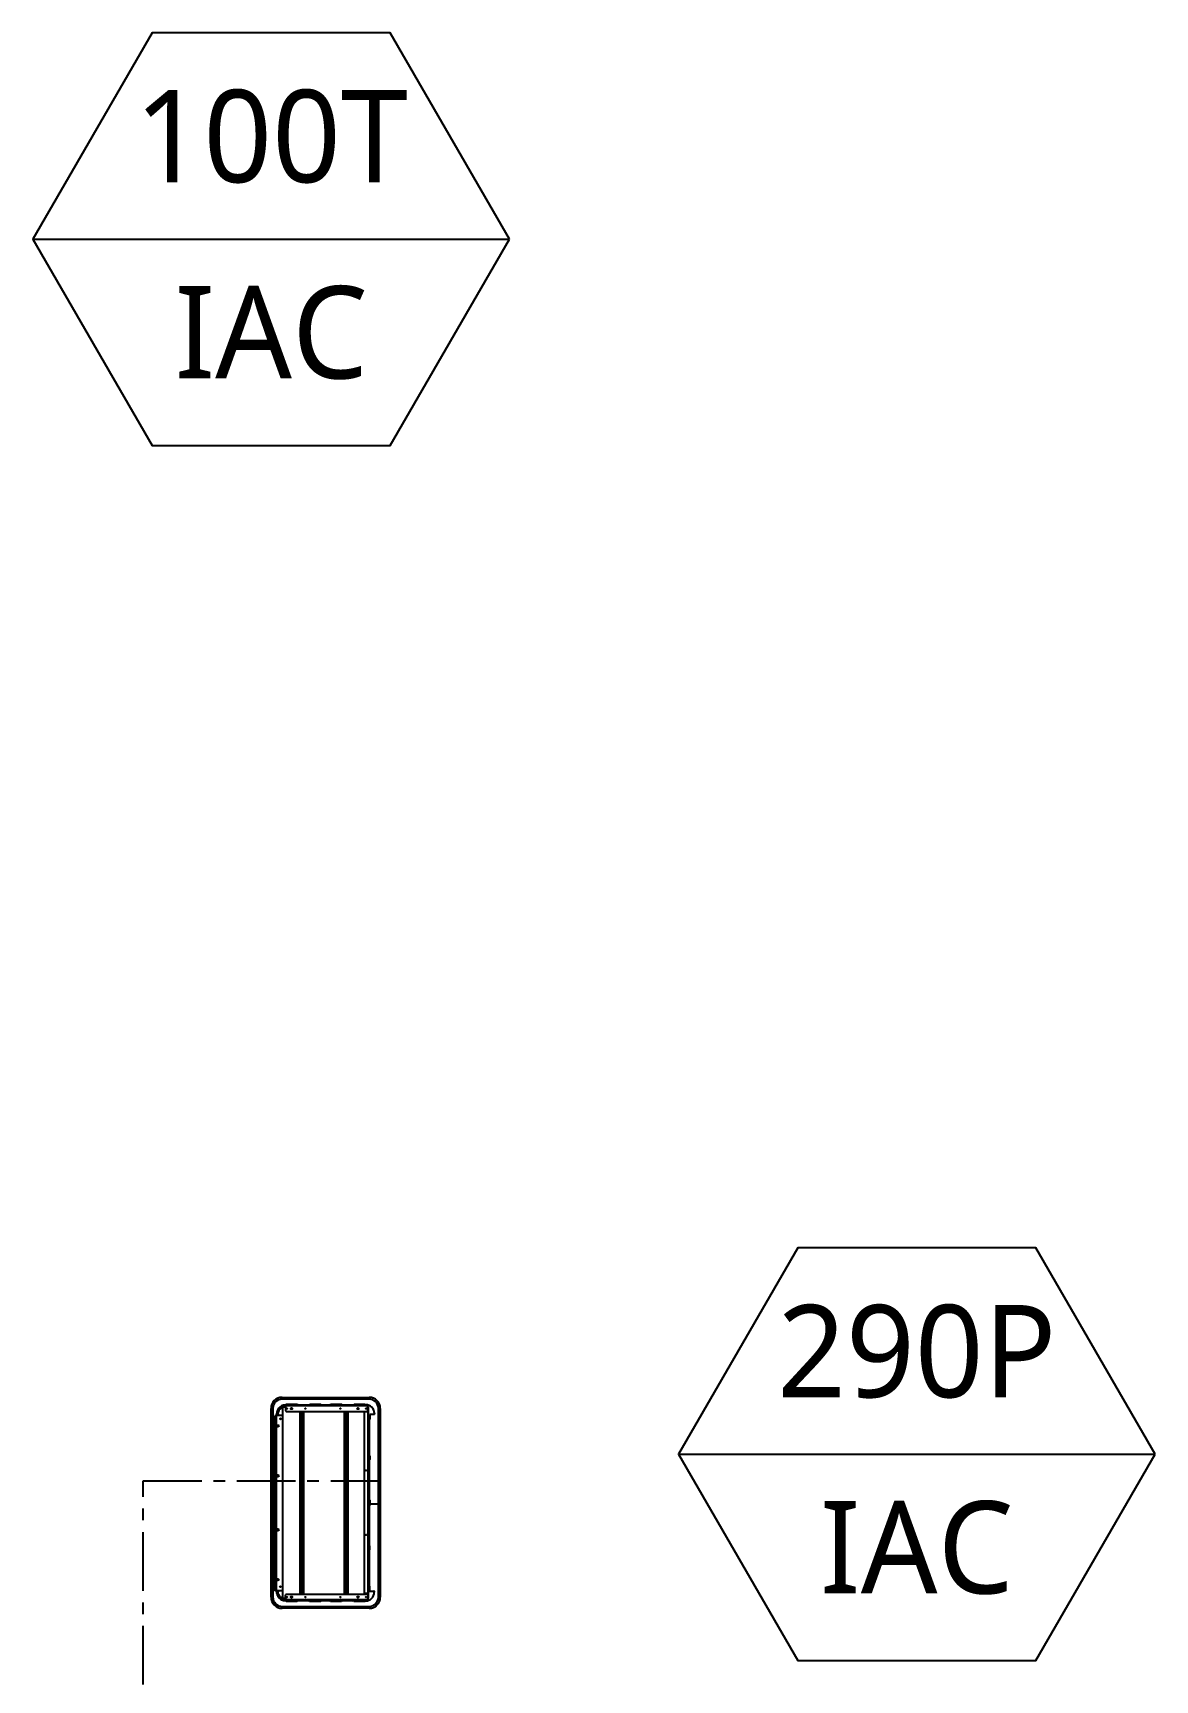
# Model space of a CAD drawing. Header units: millimetres. Extents: x 0 to 504600, y 0 to 118800.
# Drawn here: x 110806 to 116881, y 50850 to 59767 of the extents above; entities that cross this region are included whole.
import ezdxf
from ezdxf.enums import TextEntityAlignment as Align

# ---------------------------------------------------------------- set-up
doc = ezdxf.new("R2010")
doc.units = ezdxf.units.MM
doc.header["$LTSCALE"] = 200
doc.linetypes.add('CENTER', pattern=[50.8, 31.75, -6.35, 6.35, -6.35])
for name, color, linetype in [('LG-AIRCON', 240, 'Continuous'), ('LG-장비번호', 7, 'Continuous'), ('제어선', 6, 'Continuous')]:
    doc.layers.add(name, color=color, linetype=linetype)
doc.styles.add('SUNJIN', font='malgun.ttf')

# ---------------------------------------------------------------- blocks, each defined once
blk = doc.blocks.new('장비번호')
at = {"layer": 'LG-장비번호', "color": 0}
blk.add_line((-516, 0), (516, 0), dxfattribs=at)
blk.add_lwpolyline([(516, 0), (258, 446.8), (-258, 446.8), (-516, 0), (-258, -446.8), (258, -446.8)], close=True, dxfattribs=at)
blk = doc.blocks.new('LRD-N2907P')
at = {"layer": 'LG-AIRCON', "color": 0, "linetype": 'Continuous'}
for p, q in [((-516.4, 0), (-516.4, -10)), ((-516.4, 0), (0, 0)), ((0, 0), (505, 0)), ((0, -10), (0, 0)), ((505, 0), (505, -10)), ((-576.4, -531), (-576.4, -60)), ((-576.4, -60), (-566.4, -60)), ((-566.4, -60), (-566.4, -531)), ((-539.4, -81.8), (-536.4, -78.8)), ((-539.4, -141.8), (-539.4, -81.8)), ((-524.9, -66.5), (-531.4, -66.5)), ((-531.4, -66.5), (-531.4, -67.8)), ((-531.4, -67.8), (-531.4, -512.5)), ((-503.4, -67.8), (-531.4, -67.8)), ((-530.4, -67.5), (-530.4, -67.8)), ((-497.9, -67.5), (-530.4, -67.5)), ((-524.9, -65.5), (-524.9, -66.5)), ((-524.9, -65.5), (-497.9, -65.5)), ((-524.9, -66.5), (-497.9, -66.5)), ((-524.4, -65.5), (-524.4, -64.5)), ((-524.4, -64.5), (-524.2, -64.5)), ((512.8, -63.3), (-524.2, -63.3)), ((-524.2, -65.5), (-524.2, -63.3)), ((-524.2, -67.8), (-524.2, -67.5)), ((0, -10), (-516.4, -10)), ((-500.4, -70.8), (-503.4, -67.8)), ((-500.4, -509.5), (-500.4, -70.8)), ((485.1, -65.5), (-497.9, -65.5)), ((-497.9, -65.5), (-497.9, -85.5)), ((485.1, -85.5), (-497.9, -85.5)), ((-489.4, -31.7), (-484.9, -31.7)), ((-483.4, -33.2), (-483.4, -57)), ((-483.4, -57), (-458.4, -57)), ((-458.4, -57), (-455.4, -60)), ((-455.4, -60), (-262.4, -60)), ((-369.4, -62.5), (-368.4, -62.5)), ((-368.4, -62.5), (-365.2, -62.5)), ((-365.2, -62.5), (-360.1, -62.5)), ((-360.1, -62.5), (-353.3, -62.5)), ((-353.3, -62.5), (-345.1, -62.5)), ((-345.1, -62.5), (-336, -62.5)), ((-336, -62.5), (-326.4, -62.5)), ((-326.4, -62.5), (-316.9, -62.5)), ((-316.9, -62.5), (-307.8, -62.5)), ((-307.8, -62.5), (-299.6, -62.5)), ((-299.6, -62.5), (-292.8, -62.5)), ((-292.8, -62.5), (-287.7, -62.5)), ((-287.7, -62.5), (-284.5, -62.5)), ((-284.5, -62.5), (-283.4, -62.5)), ((-262.4, -60), (-259.4, -57)), ((-259.4, -57), (-239.4, -57)), ((-239.4, -57), (-236.4, -60)), ((-236.4, -60), (-23.4, -60)), ((-172.9, -62.5), (-171.9, -62.5)), ((-171.9, -62.5), (-168.9, -62.5)), ((-168.9, -62.5), (-164, -62.5)), ((-164, -62.5), (-157.6, -62.5)), ((-157.6, -62.5), (-150, -62.5)), ((-150, -62.5), (-141.7, -62.5)), ((-141.7, -62.5), (-133.2, -62.5)), ((-133.2, -62.5), (-124.9, -62.5)), ((-124.9, -62.5), (-117.3, -62.5)), ((-117.3, -62.5), (-110.9, -62.5)), ((-110.9, -62.5), (-106, -62.5)), ((-106, -62.5), (-103, -62.5)), ((-103, -62.5), (-101.9, -62.5)), ((-23.4, -60), (-20.4, -57)), ((-20.4, -57), (-13.4, -57)), ((-13.4, -57), (-13.4, -57.2)), ((-13.4, -57.2), (0, -57.2)), ((-10.4, -63.3), (-10.4, -57.2)), ((-1, -63.3), (-1, -57.5)), ((-1, -57.5), (0, -57.5)), ((505, -10), (0, -10)), ((0, -57.5), (0, -10)), ((0, -57.5), (9, -57.5)), ((9, -57.5), (12, -60.5)), ((12, -60.5), (225, -60.5)), ((225, -60.5), (228, -57.5)), ((228, -57.5), (248, -57.5)), ((248, -57.5), (251, -60.5)), ((251, -60.5), (444, -60.5)), ((444, -60.5), (447, -57.5)), ((447, -57.5), (472, -57.5)), ((472, -57.5), (472, -33.8)), ((473.5, -32.2), (478, -32.2)), ((485.1, -65.5), (485.1, -85.5)), ((485.1, -65.5), (512.1, -65.5)), ((485.1, -66.5), (512.1, -66.5)), ((485.1, -67.5), (519.1, -67.5)), ((492.1, -67.9), (489.1, -70.9)), ((489.1, -509.5), (489.1, -70.9)), ((492.1, -67.9), (520.1, -67.9)), ((512.1, -65.5), (512.1, -66.5)), ((512.1, -66.5), (520.1, -66.5)), ((512.8, -66.5), (512.8, -63.3)), ((512.8, -67.9), (512.8, -67.5)), ((518.1, -67.9), (518.1, -67.5)), ((519.1, -67.5), (519.1, -67.9)), ((520.1, -66.5), (520.1, -67.9)), ((520.1, -67.9), (520.1, -512.5)), ((525, -79.3), (528, -82.3)), ((528, -82.3), (528, -142.3)), ((555, -531), (555, -60)), ((565, -60), (555, -60)), ((565, -60), (565, -531)), ((-536.3, -144.7), (-539.4, -141.8)), ((-536.3, -205.8), (-536.3, -144.7)), ((-532.9, -176.5), (-532.9, -177.6)), ((-532.9, -177.6), (-532.9, -181)), ((-498.3, -175.8), (486.9, -175.8)), ((-498.3, -179.4), (-498.3, -175.8)), ((486.9, -179.4), (486.9, -175.8)), ((521.2, -177.6), (521.2, -176.5)), ((521.2, -181), (521.2, -177.6)), ((528, -142.3), (524.8, -145.3)), ((524.8, -145.3), (524.8, -206.3)), ((-539.3, -208.8), (-536.3, -205.8)), ((-539.3, -268.8), (-539.3, -208.8)), ((-534.9, -179.6), (-534.9, -178.5)), ((-534.9, -182.8), (-534.9, -179.6)), ((-534.9, -187.9), (-534.9, -182.8)), ((-534.9, -194.7), (-534.9, -187.9)), ((-534.9, -202.8), (-534.9, -194.7)), ((-534.9, -211.9), (-534.9, -202.8)), ((-534.9, -221.5), (-534.9, -211.9)), ((-534.9, -231.1), (-534.9, -221.5)), ((-534.9, -240.2), (-534.9, -231.1)), ((-534.9, -248.3), (-534.9, -240.2)), ((-534.9, -255.1), (-534.9, -248.3)), ((-534.9, -260.2), (-534.9, -255.1)), ((-534.9, -263.4), (-534.9, -260.2)), ((-534.9, -264.5), (-534.9, -263.4)), ((-532.9, -181), (-532.9, -186.3)), ((-531.4, -184), (-532.9, -184)), ((-532.9, -186.3), (-532.9, -193.4)), ((-532.9, -193.4), (-532.9, -202)), ((-532.9, -202), (-532.9, -211.5)), ((-532.9, -211.5), (-532.9, -221.5)), ((-532.9, -221.5), (-532.9, -231.5)), ((-532.9, -231.5), (-532.9, -241)), ((-532.9, -241), (-532.9, -249.6)), ((-532.9, -249.6), (-532.9, -256.7)), ((-532.9, -256.7), (-532.9, -262)), ((-532.9, -259), (-531.4, -259)), ((-532.9, -262), (-532.9, -265.4)), ((-532.9, -265.4), (-532.9, -266.5)), ((-498.3, -179.4), (-500.4, -179.4)), ((-498.3, -189.2), (-500.4, -189.2)), ((-498.3, -179.5), (-498.3, -179.4)), ((-498.3, -179.6), (-498.3, -179.5)), ((486.9, -179.6), (-498.3, -179.6)), ((-498.3, -189), (486.9, -189)), ((-498.3, -189.1), (-498.3, -189)), ((-498.3, -189.2), (-498.3, -189.1)), ((-498.3, -192.8), (-498.3, -189.2)), ((486.9, -192.8), (-498.3, -192.8)), ((486.9, -179.4), (489.1, -179.4)), ((486.9, -179.5), (486.9, -179.4)), ((486.9, -179.6), (486.9, -179.5)), ((486.9, -189.1), (486.9, -189)), ((486.9, -189.2), (486.9, -189.1)), ((486.9, -192.8), (486.9, -189.2)), ((486.9, -189.2), (489.1, -189.2)), ((521.2, -184), (520.1, -184)), ((520.1, -259), (521.2, -259)), ((521.2, -186.3), (521.2, -181)), ((521.2, -193.4), (521.2, -186.3)), ((521.2, -202), (521.2, -193.4)), ((521.2, -211.5), (521.2, -202)), ((521.2, -221.5), (521.2, -211.5)), ((521.2, -231.5), (521.2, -221.5)), ((521.2, -241), (521.2, -231.5)), ((521.2, -249.6), (521.2, -241)), ((521.2, -256.7), (521.2, -249.6)), ((521.2, -262), (521.2, -256.7)), ((521.2, -265.4), (521.2, -262)), ((521.2, -266.5), (521.2, -265.4)), ((523.2, -178.5), (523.2, -179.6)), ((523.2, -179.6), (523.2, -182.8)), ((523.2, -182.8), (523.2, -187.9)), ((523.2, -187.9), (523.2, -194.7)), ((523.2, -194.7), (523.2, -202.8)), ((523.2, -202.8), (523.2, -211.9)), ((523.2, -211.9), (523.2, -221.5)), ((523.2, -221.5), (523.2, -231.1)), ((523.2, -231.1), (523.2, -240.2)), ((523.2, -240.2), (523.2, -248.3)), ((523.2, -248.3), (523.2, -255.1)), ((523.2, -255.1), (523.2, -260.2)), ((523.2, -260.2), (523.2, -263.4)), ((523.2, -263.4), (523.2, -264.5)), ((524.8, -206.3), (527.8, -209.3)), ((527.8, -209.3), (527.8, -269.3)), ((-536.3, -271.7), (-539.3, -268.8)), ((-539.3, -321.7), (-536.3, -318.7)), ((-539.3, -381.7), (-539.3, -321.7)), ((-536.3, -318.7), (-536.3, -271.7)), ((527.8, -269.3), (524.8, -272.3)), ((524.8, -272.3), (524.8, -319.2)), ((524.8, -319.2), (527.8, -322.2)), ((527.8, -322.2), (527.8, -382.2)), ((-539.4, -448.7), (-536.3, -445.7)), ((-536.3, -384.8), (-539.3, -381.7)), ((-536.3, -445.7), (-536.3, -384.8)), ((-498.3, -419.4), (-500.4, -419.4)), ((-498.3, -429.2), (-500.4, -429.2)), ((-498.3, -415.8), (486.9, -415.8)), ((-498.3, -419.4), (-498.3, -415.8)), ((-498.3, -419.5), (-498.3, -419.4)), ((-498.3, -419.6), (-498.3, -419.5)), ((486.9, -419.6), (-498.3, -419.6)), ((-498.3, -429), (486.9, -429)), ((-498.3, -429.1), (-498.3, -429)), ((-498.3, -429.2), (-498.3, -429.1)), ((-498.3, -432.8), (-498.3, -429.2)), ((486.9, -432.8), (-498.3, -432.8)), ((486.9, -419.4), (486.9, -415.8)), ((486.9, -419.4), (489.1, -419.4)), ((486.9, -419.5), (486.9, -419.4)), ((486.9, -419.6), (486.9, -419.5)), ((486.9, -429.1), (486.9, -429)), ((486.9, -429.2), (486.9, -429.1)), ((486.9, -432.8), (486.9, -429.2)), ((486.9, -429.2), (489.1, -429.2)), ((527.8, -382.2), (524.8, -385.2)), ((524.8, -385.2), (524.8, -446.2)), ((-576.4, -531), (-566.4, -531)), ((-539.4, -508.7), (-539.4, -448.7)), ((-536.4, -511.8), (-539.4, -508.7)), ((-531.4, -512.5), (-503.4, -512.5)), ((-531.4, -516.5), (-531.4, -512.5)), ((-530.4, -516.5), (-530.4, -512.5)), ((-528.9, -512.5), (-528.9, -516.5)), ((-524.2, -516.2), (-524.2, -512.5)), ((-524.2, -516.2), (-522.4, -527.9)), ((-522.9, -526), (-522.9, -528.5)), ((-522.9, -528.5), (-521.8, -529.7)), ((511, -527.9), (-522.4, -527.9)), ((-522.4, -527.9), (-518.4, -536.4)), ((-503.4, -512.5), (-500.4, -509.5)), ((-479.7, -562), (-479.7, -532)), ((468.3, -562), (468.3, -532)), ((489.1, -509.5), (492.1, -512.5)), ((520.1, -512.5), (492.1, -512.5)), ((511, -527.9), (507, -536.4)), ((510.6, -529), (511.2, -528.5)), ((512.8, -516.2), (511, -527.9)), ((511.2, -527.4), (511.2, -528.5)), ((512.8, -516.2), (512.8, -512.5)), ((512.8, -512.7), (513.5, -512.7)), ((512.8, -513.1), (513.1, -513.1)), ((513.1, -513.1), (513.5, -513.1)), ((513.5, -512.7), (514.2, -512.5)), ((513.5, -513.1), (514, -513)), ((514, -513), (514.3, -512.8)), ((514.3, -512.8), (514.8, -512.5)), ((517.1, -516.5), (517.1, -512.5)), ((518.1, -516.8), (518.1, -512.5)), ((519.1, -516.5), (519.1, -512.5)), ((520.1, -516.5), (520.1, -512.5)), ((524.8, -446.2), (528, -449.2)), ((528, -509.2), (525, -512.2)), ((528, -449.2), (528, -509.2)), ((565, -531), (555, -531)), ((-518.4, -536.4), (-512.3, -543.7)), ((-517.8, -591), (-516.4, -581)), ((-516.4, -591), (-516.4, -581)), ((-516.4, -581), (0.6, -581)), ((48, -591), (-516.4, -591)), ((-512.3, -543.7), (-504.6, -549.3)), ((-504.6, -549.3), (-495.7, -552.8)), ((-495.7, -552.8), (-486.2, -554)), ((-484.9, -558.8), (-489.4, -558.8)), ((-486.4, -559), (-482.4, -559)), ((-486.4, -560.5), (-482.4, -560.5)), ((-486.4, -561.5), (-481.4, -561.5)), ((-482.4, -554), (-486.2, -554)), ((-483.4, -554), (-483.4, -557.2)), ((-482.4, -549.5), (-482.4, -546.5)), ((-482.4, -546.5), (-481.4, -546.5)), ((-482.4, -560.5), (-482.4, -549.5)), ((-481.4, -549.5), (-482.4, -549.5)), ((-481.4, -546.5), (-481.4, -549.5)), ((-481.4, -561.5), (-481.4, -549.5)), ((-479.7, -554), (-481.4, -554)), ((-481.4, -561.5), (-480.9, -561.5)), ((-480.9, -561.5), (-480.9, -554)), ((-479.9, -560), (-479.9, -554)), ((-479.9, -560), (-479.8, -560)), ((-479.8, -560), (-479.7, -560)), ((468.3, -562), (-479.7, -562)), ((-479.2, -564), (-479.2, -562)), ((-479.2, -562), (-479.2, -562.5)), ((-479.2, -562.5), (-479.2, -563.2)), ((-479.2, -563.2), (-479.2, -563.5)), ((467.8, -564), (-479.2, -564)), ((-479.2, -564.7), (-479.2, -564)), ((-479.2, -565), (-479.2, -564.7)), ((-479.2, -565), (467.8, -565)), ((-477.6, -565), (-477.6, -567.4)), ((-477.6, -567.4), (-477.1, -567.4)), ((-477.1, -565), (-477.1, -569.4)), ((-477.1, -569.4), (469.9, -569.4)), ((-477.1, -569.4), (-477.1, -570.1)), ((-477.1, -570.1), (-477.1, -570.4)), ((-477.1, -570.4), (469.9, -570.4)), ((-461.6, -537.6), (-463.2, -539.7)), ((-463.2, -539.7), (-462.4, -542.1)), ((-462.4, -542.1), (-460, -543.1)), ((-458.6, -540), (-461.8, -540)), ((-459, -537.4), (-461.6, -537.6)), ((-461.4, -541), (-458.9, -541)), ((-460, -543.1), (-457.8, -541.9)), ((-457.3, -539.4), (-459, -537.4)), ((-457.8, -541.9), (-457.3, -539.4)), ((-416.7, -554), (-426.7, -554)), ((-189.4, -570.4), (-161.1, -572.4)), ((-161.1, -572.4), (-161, -572.4)), ((-161, -572.4), (-160.8, -572.4)), ((-160.8, -572.4), (-160.4, -572.4)), ((-160.4, -572.4), (-159.9, -572.4)), ((-159.9, -572.4), (-158.7, -572.4)), ((-158.7, -572.4), (-157.1, -572.4)), ((-157.1, -572.4), (-155.2, -572.4)), ((-146.7, -554), (-156.7, -554)), ((-155.2, -572.4), (-153.2, -572.4)), ((-153.2, -572.4), (-151.1, -572.4)), ((-151.1, -572.4), (-149, -572.4)), ((-149, -572.4), (-144.4, -572.4)), ((-144.4, -572.4), (-139.6, -572.4)), ((-139.6, -572.4), (-134.8, -572.4)), ((-134.8, -572.4), (-129.8, -572.4)), ((-129.8, -572.4), (-119.7, -572.4)), ((-124.3, -571.9), (-125.6, -571.8)), ((-124.6, -571.9), (-125.5, -571.8)), ((-123.7, -571.9), (-124.6, -571.9)), ((-124.3, -571.9), (-124.3, -571.9)), ((-122, -572), (-123.8, -571.8)), ((-122.3, -572.1), (-123.7, -571.9)), ((-120.8, -572.2), (-122.3, -572.1)), ((-120.1, -572.1), (-122, -572)), ((-120.8, -571.4), (-120.8, -571.3)), ((-120.7, -571.6), (-120.8, -571.4)), ((-120.5, -571.8), (-120.7, -571.6)), ((-120.4, -572), (-120.5, -571.8)), ((-120.2, -572.1), (-120.4, -572)), ((-120.1, -572.1), (-120.2, -572.1)), ((-120.1, -572.1), (-120.1, -572.1)), ((-120.1, -572.1), (-120.1, -572.1)), ((-120.1, -572.1), (-120.1, -572.1)), ((-119.7, -572.4), (-109.5, -572.4)), ((-119.4, -572.4), (-119.4, -572.3)), ((-115.4, -572.8), (-119.4, -572.4)), ((-114.1, -572.7), (-116.7, -572.5)), ((-111.4, -573.2), (-115.4, -572.8)), ((-112.3, -572.7), (-115.3, -572.5)), ((-111.6, -572.9), (-114.1, -572.7)), ((-109.4, -573), (-112.3, -572.7)), ((-108.5, -573.2), (-111.6, -572.9)), ((-111.4, -573.2), (-111.4, -572.9)), ((-105.9, -573.7), (-111.4, -573.2)), ((-109.5, -572.4), (-99.1, -572.4)), ((-105.9, -573.2), (-109.4, -573)), ((-105.4, -573.4), (-108.5, -573.2)), ((-108.5, -573.2), (-86.9, -575.6)), ((-102.5, -573.5), (-105.9, -573.2)), ((-100.5, -574.1), (-105.9, -573.7)), ((-101.8, -573.7), (-105.4, -573.4)), ((-102.8, -572.7), (-102.9, -572.4)), ((-102.8, -573), (-102.8, -572.7)), ((-102.7, -573.2), (-102.8, -573)), ((-102.6, -573.3), (-102.7, -573.2)), ((-102.5, -573.4), (-102.6, -573.3)), ((-102.5, -573.5), (-102.5, -573.4)), ((-102.5, -573.4), (-102.5, -573.4)), ((-102.5, -573.4), (-102.5, -573.4)), ((-98.5, -573.7), (-102.5, -573.5)), ((-102.5, -573.5), (-102.5, -573.5)), ((-98.2, -573.9), (-101.8, -573.7)), ((-100.5, -574.1), (-100.5, -573.7)), ((-99.1, -572.4), (-88.7, -572.4)), ((-94.6, -574), (-98.5, -573.7)), ((-94.1, -574.2), (-98.2, -573.9)), ((-95, -572.3), (-95, -572)), ((-95, -572), (-95, -572)), ((-95, -572), (-95, -572)), ((-95, -572.7), (-95, -572.3)), ((-95, -573), (-95, -572.7)), ((-94.9, -573.3), (-95, -573)), ((-94.9, -573.5), (-94.9, -573.3)), ((-94.8, -573.7), (-94.9, -573.5)), ((-94.7, -573.9), (-94.8, -573.7)), ((-94.6, -574), (-94.7, -573.9)), ((-90.3, -574.2), (-94.6, -574)), ((-94.6, -574), (-94.6, -574)), ((-94.6, -574), (-94.6, -574)), ((-90.1, -574.4), (-94.1, -574.2)), ((-86, -574.5), (-90.3, -574.2)), ((-85.6, -574.7), (-90.1, -574.4)), ((-88.7, -572.4), (-78.2, -572.4)), ((-87.7, -575.5), (-87.8, -575.5)), ((-87.8, -575.5), (-87.7, -575.5)), ((-87.6, -575.5), (-87.7, -575.5)), ((-87.7, -575.5), (-87.6, -575.5)), ((-87.5, -575.5), (-87.6, -575.5)), ((-87.6, -575.5), (-87.6, -575.5)), ((-87.6, -575.5), (-87.6, -575.5)), ((-87.6, -575.5), (-87.5, -575.5)), ((-87.4, -575.5), (-87.5, -575.5)), ((-87.5, -575.5), (-87.5, -575.5)), ((-87.5, -575.5), (-87.4, -575.5)), ((-87.3, -575.6), (-87.4, -575.5)), ((-87.4, -575.5), (-87.4, -575.6)), ((-87.4, -575.6), (-87.3, -575.6)), ((-87.2, -575.6), (-87.3, -575.6)), ((-87.3, -575.6), (-87.1, -575.6)), ((-87.1, -575.6), (-87.2, -575.6)), ((-87, -575.6), (-87.1, -575.6)), ((-87.1, -575.6), (-86.8, -575.6)), ((-86.9, -575.6), (-87, -575.6)), ((-86.8, -575.6), (-86.9, -575.6)), ((-86.9, -575.6), (-86.9, -575.6)), ((-86.5, -575.6), (-86.8, -575.6)), ((-86.8, -575.6), (-86.7, -575.6)), ((-86.7, -575.6), (-86.6, -575.6)), ((-86.6, -575.6), (-86.5, -575.6)), ((-86.5, -575.6), (-86.5, -577.3)), ((-86.5, -575.6), (-86.5, -575.6)), ((-86.5, -575.6), (-86.3, -575.6)), ((-86.5, -577.3), (-86.2, -577.2)), ((-86.3, -572.9), (-86.3, -572.5)), ((-86.3, -572.5), (-86.3, -572.5)), ((-86.3, -572.5), (-81.5, -572.8)), ((-86.3, -573.2), (-86.3, -572.9)), ((-86.2, -573.5), (-86.3, -573.2)), ((-86.3, -575.6), (-86.1, -575.6)), ((-86.2, -573.8), (-86.2, -573.5)), ((-86.2, -574), (-86.2, -573.8)), ((-86.1, -574.2), (-86.2, -574)), ((-86.2, -577.2), (-85.3, -576.9)), ((-86, -574.4), (-86.1, -574.2)), ((-86.1, -575.6), (-85.7, -575.7)), ((-86, -574.5), (-86, -574.4)), ((-81.2, -574.8), (-86, -574.5)), ((-86, -574.5), (-86, -574.5)), ((-86, -574.5), (-86, -574.5)), ((-85.7, -575.7), (-85.2, -575.7)), ((-81.1, -575), (-85.6, -574.7)), ((-85.3, -576.9), (-83.9, -576.7)), ((-85.2, -575.7), (-85, -575.7)), ((-85, -577.4), (-85.1, -577.4)), ((-85, -575.7), (-84.7, -575.7)), ((-84.5, -577.4), (-85, -577.4)), ((-84.7, -575.7), (-84.5, -575.8)), ((-84.5, -575.8), (-84.2, -575.8)), ((-84.2, -575.8), (-84, -575.8)), ((-84, -575.8), (-83.7, -575.8)), ((-83.9, -576.7), (-82.3, -576.7)), ((-83.7, -575.8), (-83.6, -575.8)), ((-83.6, -575.8), (-83.5, -575.8)), ((-83.5, -575.8), (-83.3, -575.9)), ((-83.3, -575.9), (-83.2, -575.9)), ((-83.2, -575.9), (-82.6, -575.9)), ((-82.6, -575.9), (-82.1, -576)), ((-82.3, -576.7), (-80.6, -576.7)), ((-82.1, -576), (-81.9, -576)), ((-81.9, -576), (-81.8, -576)), ((-81.8, -576), (-81.7, -576)), ((-81.7, -576), (-81.5, -576)), ((-81.5, -572.8), (-76.8, -573)), ((-81.5, -576), (-81.2, -576.1)), ((-76.5, -575), (-81.2, -574.8)), ((-81.2, -576.1), (-81, -576.1)), ((-76.3, -575.2), (-81.1, -575)), ((-81, -576.1), (-80.4, -576.1)), ((-80.6, -576.7), (-79.2, -576.9)), ((-80.4, -576.1), (-79.9, -576.2)), ((-79.9, -576.2), (-79.8, -576.2)), ((-79.4, -577.4), (-79.9, -577.4)), ((-79.8, -576.2), (-79.7, -576.2)), ((-79.7, -576.2), (-79.5, -576.2)), ((-79.5, -576.2), (-79.4, -576.2)), ((-79.4, -576.2), (-79.2, -576.3)), ((-79.3, -577.4), (-79.4, -577.4)), ((-79.2, -576.3), (-78.9, -576.3)), ((-79.2, -576.9), (-78.3, -577.1)), ((-78.9, -576.3), (-78.7, -576.3)), ((-78.7, -576.3), (-78.5, -576.3)), ((-78.5, -576.3), (-78.4, -576.3)), ((-78.4, -576.3), (-78.3, -576.4)), ((-78.3, -576.4), (-78.2, -576.4)), ((-78.3, -577.1), (-77.9, -577.3)), ((-78.2, -572.4), (-67.7, -572.4)), ((-78.2, -576.4), (-78.1, -576.4)), ((-78.1, -576.4), (-77.7, -576.4)), ((-77.9, -577.3), (-77.9, -576.4)), ((-77.9, -577.3), (-77.9, -577.3)), ((-77.9, -577.5), (-77.9, -577.3)), ((-77.9, -577.6), (-77.9, -577.5)), ((-77.4, -576.5), (-77.8, -576.4)), ((-77.7, -576.4), (-77.4, -576.5)), ((-77.3, -576.5), (-77.4, -576.5)), ((-77.4, -576.5), (-77.2, -576.5)), ((-77.3, -576.4), (-73.6, -576.7)), ((-77.2, -576.5), (-77.3, -576.5)), ((-77.2, -575.9), (-71.9, -576.4)), ((-77.2, -576.5), (-77.1, -576.5)), ((-77.1, -576.5), (-77, -576.5)), ((-77, -576.5), (-77, -576.5)), ((-77, -576.5), (-76.9, -576.5)), ((-76.9, -576.5), (-76.8, -576.5)), ((-76.8, -573), (-76.8, -572.4)), ((-76.8, -573.4), (-76.8, -573)), ((-76.8, -573), (-76.8, -573)), ((-76.8, -573), (-71.7, -573.3)), ((-76.8, -573.7), (-76.8, -573.4)), ((-76.8, -574), (-76.8, -573.7)), ((-76.7, -574.3), (-76.8, -574)), ((-76.8, -576.5), (-76.7, -576.5)), ((-76.7, -574.5), (-76.7, -574.3)), ((-76.6, -574.7), (-76.7, -574.5)), ((-76.7, -576.5), (-76.5, -576.6)), ((-76.6, -574.9), (-76.6, -574.7)), ((-76.5, -575), (-76.6, -574.9)), ((-71.5, -575.2), (-76.5, -575)), ((-76.5, -575), (-76.5, -575)), ((-76.5, -575), (-76.5, -575)), ((-76.5, -576.6), (-76.5, -576.6)), ((-76.5, -576.6), (-76.5, -576.6)), ((-76.5, -576.6), (-76.5, -576.6)), ((-76.5, -576.6), (-76.4, -576.6)), ((-76.4, -576.6), (-76.4, -576.6)), ((-76.4, -576.6), (-76.4, -576.6)), ((-71.4, -575.5), (-76.3, -575.2)), ((-73.6, -576.7), (-70, -577)), ((-71.9, -576.4), (-70.5, -576.5)), ((-71.7, -573.3), (-66.6, -573.5)), ((-66.4, -575.5), (-71.5, -575.2)), ((-66.2, -575.7), (-71.4, -575.5)), ((-70.8, -577), (-70.8, -577)), ((-70.8, -577), (-70.7, -577)), ((-70.7, -577), (-70.8, -577)), ((-70.8, -577), (-70.8, -577)), ((-70.8, -577), (-70.8, -577)), ((-70.7, -577), (-70.7, -577)), ((-70.7, -577), (-70.6, -577)), ((-70.5, -577.1), (-70.7, -577)), ((-70.7, -577), (-70.7, -577)), ((-70.7, -577), (-70.7, -577)), ((-70.7, -577), (-70.7, -577)), ((-70.6, -577), (-70.6, -577.1)), ((-70.6, -577.1), (-70.5, -577.1)), ((-70.5, -577.1), (-70.5, -577.1)), ((-70.5, -577.1), (-70.4, -577.1)), ((-70.4, -577.1), (-70.5, -577.1)), ((-70.4, -577.1), (-70.3, -577.1)), ((-70.3, -577.1), (-70.4, -577.1)), ((-70.3, -577.1), (-70.1, -577.1)), ((-70.2, -577.1), (-70.3, -577.1)), ((-70.3, -577.1), (-70.3, -577.1)), ((-70.1, -577.1), (-70.2, -577.1)), ((-70.1, -577.1), (-70.1, -577.1)), ((-70.1, -577.1), (-70, -577.1)), ((-70, -577.1), (-70.1, -577.1)), ((-70, -577.1), (-69.9, -577.1)), ((-69.8, -577.1), (-70, -577.1)), ((-69.9, -577.1), (-69.8, -577.1)), ((-69.8, -577.1), (-69.5, -577.1)), ((-69.7, -577.1), (-69.8, -577.1)), ((-69.5, -577.1), (-69.7, -577.1)), ((-69.5, -577.1), (-69.1, -577.1)), ((-69.5, -577.1), (-69.5, -577.1)), ((-69.1, -577.1), (-68.9, -577.1)), ((-69, -577.1), (-69, -580.7)), ((-68.9, -577.1), (-68.7, -577.1)), ((-68.7, -577.1), (-68.6, -577.1)), ((-68.6, -577.1), (-68.5, -577.2)), ((-68.5, -577.2), (-68.4, -577.2)), ((-68.4, -577.2), (-68.3, -577.2)), ((-68.3, -577.2), (-67.8, -577.2)), ((-67.8, -577.2), (-67.3, -577.2)), ((-67.7, -572.4), (-57.1, -572.4)), ((-67.3, -577.2), (-67.2, -577.2)), ((-67.2, -577.2), (-67.1, -577.2)), ((-67.1, -577.2), (-66.9, -577.3)), ((-66.9, -577.3), (-66.8, -577.3)), ((-66.8, -577.3), (-66.5, -577.3)), ((-66.6, -573.5), (-66.6, -572.4)), ((-66.6, -573.8), (-66.6, -573.5)), ((-66.6, -573.5), (-66.6, -573.5)), ((-66.6, -573.5), (-61.2, -573.7)), ((-66.6, -574.2), (-66.6, -573.8)), ((-66.6, -574.5), (-66.6, -574.2)), ((-66.6, -574.7), (-66.6, -574.5)), ((-66.5, -575), (-66.6, -574.7)), ((-66.5, -575.2), (-66.5, -575)), ((-66.5, -575.3), (-66.5, -575.2)), ((-66.4, -575.4), (-66.5, -575.3)), ((-66.5, -577.3), (-66.3, -577.3)), ((-66.4, -575.5), (-66.4, -575.4)), ((-61.1, -575.7), (-66.4, -575.5)), ((-66.4, -575.5), (-66.4, -575.5)), ((-66.3, -577.3), (-65.7, -577.3)), ((-61.1, -575.9), (-66.2, -575.7)), ((-65.7, -577.3), (-65.2, -577.4)), ((-65.2, -577.4), (-65, -577.4)), ((-65, -577.4), (-64.9, -577.4)), ((-64.9, -577.4), (-64.7, -577.4)), ((-64.7, -577.4), (-64.6, -577.4)), ((-64.6, -577.4), (-64.3, -577.4)), ((-64.3, -577.4), (-64, -577.5)), ((-64, -577.5), (-63.8, -577.5)), ((-63.8, -577.5), (-63.5, -577.5)), ((-63.5, -577.5), (-63.2, -577.5)), ((-63.2, -577.5), (-63, -577.5)), ((-61.2, -573.7), (-55.8, -573.9)), ((-55.7, -575.9), (-61.1, -575.7)), ((-55.6, -576.1), (-61.1, -575.9)), ((-60, -577.5), (-56.9, -577.8)), ((-57.1, -572.4), (-46.5, -572.4)), ((-55.9, -574.2), (-55.8, -573.9)), ((-55.9, -574.6), (-55.9, -574.2)), ((-55.8, -574.9), (-55.9, -574.6)), ((-55.8, -573.9), (-55.8, -572.4)), ((-55.8, -573.9), (-53.5, -574)), ((-55.8, -575.2), (-55.8, -574.9)), ((-55.8, -575.4), (-55.8, -575.2)), ((-55.8, -575.6), (-55.8, -575.4)), ((-55.7, -575.8), (-55.8, -575.6)), ((-55.7, -575.9), (-55.7, -575.8)), ((-53.4, -576), (-55.7, -575.9)), ((-55.7, -575.9), (-55.7, -575.9)), ((-55.7, -575.9), (-55.7, -575.9)), ((-50.2, -576.3), (-55.6, -576.1)), ((-53.5, -574), (-51.2, -574.1)), ((-51.1, -576), (-53.4, -576)), ((-51.2, -574.1), (-51.2, -572.4)), ((-51.2, -574.4), (-51.2, -574.1)), ((-51.2, -574.1), (-47.2, -574.2)), ((-51.2, -574.7), (-51.2, -574.4)), ((-51.2, -575), (-51.2, -574.7)), ((-51.2, -575.3), (-51.2, -575)), ((-51.2, -575.6), (-51.2, -575.3)), ((-51.2, -575.8), (-51.2, -575.6)), ((-51.1, -575.9), (-51.2, -575.8)), ((-51.1, -576), (-51.1, -575.9)), ((-47.1, -576.2), (-51.1, -576)), ((-51.1, -576), (-51.1, -576)), ((-51.1, -576), (-51.1, -576)), ((-44.5, -576.5), (-50.2, -576.3)), ((-47.2, -574.2), (-43.3, -574.3)), ((-43.2, -576.3), (-47.1, -576.2)), ((-46.5, -572.4), (-25.3, -572.4)), ((-38.8, -576.7), (-44.5, -576.5)), ((-43.3, -574.3), (-43.3, -572.4)), ((-43.3, -574.6), (-43.3, -574.3)), ((-43.3, -574.3), (-38.1, -574.4)), ((-43.3, -575), (-43.3, -574.6)), ((-43.3, -575.3), (-43.3, -575)), ((-43.2, -575.6), (-43.3, -575.3)), ((-43.2, -575.8), (-43.2, -575.6)), ((-43.2, -576), (-43.2, -575.8)), ((-43.2, -576.1), (-43.2, -576)), ((-43.2, -576.3), (-43.2, -576.1)), ((-43.2, -576.3), (-43.2, -576.3)), ((-38.1, -576.4), (-43.2, -576.3)), ((-43.2, -576.3), (-43.2, -576.3)), ((-32.9, -576.8), (-38.8, -576.7)), ((-38.1, -574.4), (-33, -574.5)), ((-33, -576.5), (-38.1, -576.4)), ((-33, -574.5), (-33, -572.4)), ((-33, -574.9), (-33, -574.5)), ((-33, -574.5), (-27.1, -574.7)), ((-33, -575.2), (-33, -574.9)), ((-33, -575.5), (-33, -575.2)), ((-33, -575.8), (-33, -575.5)), ((-33, -576), (-33, -575.8)), ((-33, -576.2), (-33, -576)), ((-33, -576.4), (-33, -576.2)), ((-33, -576.5), (-33, -576.4)), ((-27, -576.6), (-33, -576.5)), ((-33, -576.5), (-33, -576.5)), ((-33, -576.5), (-33, -576.5)), ((-27.1, -576.9), (-32.9, -576.8)), ((-27.1, -574.7), (-21.2, -574.7)), ((-21.1, -577), (-27.1, -576.9)), ((-21.1, -576.7), (-27, -576.6)), ((-25.3, -572.4), (-4.1, -572.4)), ((505, -591), (-21.4, -591)), ((-21.2, -574.7), (-21.2, -572.4)), ((-21.2, -575.1), (-21.2, -574.7)), ((-21.2, -574.7), (-15.1, -574.8)), ((-21.2, -575.4), (-21.2, -575.1)), ((-21.2, -575.7), (-21.2, -575.4)), ((-21.2, -576), (-21.2, -575.7)), ((-21.2, -576.2), (-21.2, -576)), ((-21.1, -576.4), (-21.2, -576.2)), ((-21.1, -576.6), (-21.1, -576.4)), ((-21.1, -576.7), (-21.1, -576.6)), ((-15.1, -576.7), (-21.1, -576.7)), ((-21.1, -576.7), (-21.1, -576.7)), ((-21.1, -576.7), (-21.1, -576.7)), ((-15.1, -577), (-21.1, -577)), ((-20.1, -581), (505, -581)), ((-15.1, -574.8), (-9.1, -574.8)), ((-9.1, -576.8), (-15.1, -576.7)), ((-9.1, -577.1), (-15.1, -577)), ((-9.1, -574.8), (-9.1, -572.4)), ((-9.1, -575), (-9.1, -574.8)), ((-9.1, -574.8), (-3.1, -574.8)), ((-9.1, -575.2), (-9.1, -575)), ((-9.1, -575.3), (-9.1, -575.2)), ((-9.1, -575.5), (-9.1, -575.3)), ((-9.1, -575.6), (-9.1, -575.5)), ((-9.1, -575.8), (-9.1, -575.6)), ((-9.1, -575.9), (-9.1, -575.8)), ((-9.1, -576.1), (-9.1, -575.9)), ((-9.1, -576.2), (-9.1, -576.1)), ((-9.1, -576.3), (-9.1, -576.2)), ((-9.1, -576.4), (-9.1, -576.3)), ((-9.1, -576.5), (-9.1, -576.4)), ((-9.1, -576.6), (-9.1, -576.5)), ((-9.1, -576.7), (-9.1, -576.6)), ((-9.1, -576.8), (-9.1, -576.7)), ((-9.1, -576.7), (-9.1, -576.7)), ((-9.1, -576.7), (-9.1, -576.7)), ((-9.1, -576.7), (-9.1, -576.7)), ((-3.1, -576.8), (-9.1, -576.8)), ((-9.1, -576.8), (-9.1, -576.8)), ((-9.1, -576.8), (-9.1, -576.8)), ((-3.1, -577.1), (-9.1, -577.1)), ((-4.1, -572.4), (-4.1, -570.4)), ((17.1, -572.4), (-4.1, -572.4)), ((-3.1, -574.8), (3, -574.8)), ((2.9, -576.8), (-3.1, -576.8)), ((-3.1, -577.1), (2.9, -577.1)), ((2.9, -576.4), (3, -576.3)), ((2.9, -576.5), (2.9, -576.4)), ((2.9, -576.6), (2.9, -576.5)), ((2.9, -576.7), (2.9, -576.6)), ((2.9, -576.8), (2.9, -576.7)), ((2.9, -576.7), (2.9, -576.7)), ((2.9, -576.7), (2.9, -576.7)), ((2.9, -576.7), (2.9, -576.7)), ((8.9, -576.7), (2.9, -576.8)), ((2.9, -576.8), (2.9, -576.8)), ((2.9, -576.8), (2.9, -576.8)), ((2.9, -577.1), (9, -577)), ((3, -574.8), (3, -572.4)), ((3, -575), (3, -574.8)), ((3, -574.8), (9, -574.8)), ((3, -575.2), (3, -575)), ((3, -575.3), (3, -575.2)), ((3, -575.5), (3, -575.3)), ((3, -575.6), (3, -575.5)), ((3, -575.8), (3, -575.6)), ((3, -575.9), (3, -575.8)), ((3, -576.1), (3, -575.9)), ((3, -576.2), (3, -576.1)), ((3, -576.3), (3, -576.2)), ((14.9, -576.7), (8.9, -576.7)), ((9, -574.8), (15, -574.7)), ((9, -577), (14.9, -577)), ((14.9, -576.7), (15, -576.6)), ((20.9, -576.6), (14.9, -576.7)), ((14.9, -576.7), (14.9, -576.7)), ((14.9, -576.7), (14.9, -576.7)), ((14.9, -577), (20.9, -576.9)), ((15, -574.7), (15, -572.4)), ((15, -574.7), (20.9, -574.6)), ((15, -575.1), (15, -574.7)), ((15, -575.4), (15, -575.1)), ((15, -575.7), (15, -575.4)), ((15, -576), (15, -575.7)), ((15, -576.2), (15, -576)), ((15, -576.4), (15, -576.2)), ((15, -576.6), (15, -576.4)), ((38.3, -572.4), (17.1, -572.4)), ((20.9, -574.6), (26.9, -574.5)), ((26.8, -576.5), (20.9, -576.6)), ((20.9, -576.9), (26.8, -576.8)), ((26.8, -575.8), (26.9, -575.5)), ((26.8, -576), (26.8, -575.8)), ((26.8, -576.2), (26.8, -576)), ((26.8, -576.4), (26.8, -576.2)), ((26.8, -576.5), (26.8, -576.4)), ((31.9, -576.4), (26.8, -576.5)), ((26.8, -576.5), (26.8, -576.5)), ((26.8, -576.5), (26.8, -576.5)), ((26.8, -576.8), (32.6, -576.6)), ((26.9, -574.5), (26.9, -572.4)), ((26.9, -574.5), (32, -574.4)), ((26.9, -574.9), (26.9, -574.5)), ((26.9, -575.2), (26.9, -574.9)), ((26.9, -575.5), (26.9, -575.2)), ((37, -576.3), (31.9, -576.4)), ((32, -574.4), (37.1, -574.3)), ((32.6, -576.6), (33.7, -576.6)), ((33.7, -576.6), (34.8, -576.6)), ((34.8, -576.6), (40.9, -576.4)), ((37, -576), (37.1, -575.8)), ((37, -576.1), (37, -576)), ((37, -576.2), (37, -576.1)), ((40.9, -576.1), (37, -576.3)), ((37, -576.3), (37, -576.2)), ((37, -576.2), (37, -576.2)), ((37.1, -574.3), (37.1, -572.4)), ((37.1, -574.3), (41.1, -574.2)), ((37.1, -574.6), (37.1, -574.3)), ((37.1, -575), (37.1, -574.6)), ((37.1, -575.3), (37.1, -575)), ((37.1, -575.5), (37.1, -575.3)), ((37.1, -575.8), (37.1, -575.5)), ((48.9, -572.4), (38.3, -572.4)), ((44.9, -576), (40.9, -576.1)), ((40.9, -576.4), (46.9, -576.2)), ((41.1, -574.2), (45, -574.1)), ((47.2, -575.9), (44.9, -576)), ((44.9, -576), (45, -575.9)), ((44.9, -576), (44.9, -576)), ((44.9, -576), (44.9, -576)), ((45, -574.1), (45, -572.4)), ((45, -574.1), (47.4, -574)), ((45, -574.4), (45, -574.1)), ((45, -574.7), (45, -574.4)), ((45, -575), (45, -574.7)), ((45, -575.3), (45, -575)), ((45, -575.6), (45, -575.3)), ((45, -575.8), (45, -575.6)), ((45, -575.9), (45, -575.8)), ((46.9, -576.2), (50.9, -576.1)), ((49.5, -575.9), (47.2, -575.9)), ((47.4, -574), (49.7, -573.9)), ((59.5, -572.4), (48.9, -572.4)), ((54.9, -575.7), (49.5, -575.9)), ((49.5, -575.8), (49.6, -575.7)), ((49.5, -575.9), (49.5, -575.8)), ((49.5, -575.9), (49.5, -575.9)), ((49.6, -575.4), (49.7, -575.1)), ((49.6, -575.6), (49.6, -575.4)), ((49.6, -575.7), (49.6, -575.6)), ((49.7, -573.9), (49.7, -572.4)), ((49.7, -573.9), (55, -573.7)), ((49.7, -574.2), (49.7, -573.9)), ((49.7, -574.6), (49.7, -574.2)), ((49.7, -574.9), (49.7, -574.6)), ((49.7, -575.1), (49.7, -574.9)), ((50.4, -578.1), (62.7, -577.2)), ((50.9, -576.1), (54.9, -575.9)), ((52.6, -577.6), (54.5, -577.4)), ((54.5, -577.4), (56.4, -577.2)), ((60.2, -575.4), (54.9, -575.7)), ((54.9, -575.9), (60.1, -575.7)), ((55, -573.7), (60.4, -573.5)), ((56.4, -577.2), (58.3, -577.1)), ((58.3, -577.1), (60.2, -576.9)), ((70, -572.4), (59.5, -572.4)), ((60.1, -575.7), (65.2, -575.4)), ((65.3, -575.2), (60.2, -575.4)), ((60.2, -575.4), (60.3, -575.3)), ((60.2, -575.4), (60.2, -575.4)), ((60.2, -575.4), (60.2, -575.4)), ((60.2, -576.9), (62.1, -576.7)), ((60.3, -575.2), (60.4, -575)), ((60.3, -575.3), (60.3, -575.2)), ((60.4, -573.5), (60.4, -572.4)), ((60.4, -573.5), (65.5, -573.3)), ((60.4, -573.8), (60.4, -573.5)), ((60.4, -573.5), (60.4, -573.5)), ((60.4, -574.1), (60.4, -573.8)), ((60.4, -574.4), (60.4, -574.1)), ((60.4, -574.7), (60.4, -574.4)), ((60.4, -575), (60.4, -574.7)), ((62.1, -576.7), (63.5, -576.6)), ((62.7, -577.2), (64, -577)), ((63.6, -577.1), (64.1, -577.1)), ((64.1, -577.1), (63.6, -577.1)), ((64, -577), (65.3, -576.9)), ((64.1, -577.1), (64.7, -577)), ((64.7, -577), (64.1, -577.1)), ((64.7, -577), (65.8, -576.9)), ((65.5, -576.9), (64.7, -577)), ((65.2, -575.4), (70.1, -575.2)), ((70.3, -575), (65.3, -575.2)), ((65.5, -573.3), (70.6, -573)), ((65.5, -576.9), (65.5, -578.3)), ((65.8, -576.9), (67, -576.8)), ((67, -576.8), (68.5, -576.7)), ((68.5, -576.7), (70.1, -576.5)), ((80.5, -572.4), (70, -572.4)), ((70.1, -575.2), (74.9, -574.9)), ((70.1, -576.5), (70.4, -576.5)), ((75.1, -574.7), (70.3, -575)), ((70.3, -575), (70.3, -575)), ((70.3, -575), (70.4, -575)), ((70.4, -574.9), (70.5, -574.7)), ((70.4, -575), (70.4, -574.9)), ((70.4, -576.5), (70.7, -576.5)), ((70.5, -574.5), (70.6, -574.3)), ((70.5, -574.7), (70.5, -574.5)), ((70.6, -573), (70.6, -572.4)), ((70.6, -573), (75.3, -572.8)), ((70.6, -573.3), (70.6, -573)), ((70.6, -573), (70.6, -573)), ((70.6, -573.7), (70.6, -573.3)), ((70.6, -574), (70.6, -573.7)), ((70.6, -574.3), (70.6, -574)), ((70.7, -576.5), (71.2, -576.4)), ((71.2, -576.4), (71.7, -576.4)), ((71.7, -576.4), (72.2, -576.3)), ((72.2, -576.3), (72.8, -576.3)), ((72.8, -576.3), (73.3, -576.2)), ((73.3, -576.2), (73.8, -576.2)), ((73.8, -576.2), (75.8, -576)), ((74.9, -574.9), (79.4, -574.7)), ((79.8, -574.5), (75.1, -574.7)), ((75.3, -572.8), (80.1, -572.5)), ((75.8, -576), (77.9, -575.8)), ((77.9, -575.8), (79.9, -575.6)), ((79.4, -574.7), (83.9, -574.4)), ((84.1, -574.2), (79.8, -574.5)), ((79.8, -574.5), (79.9, -574.4)), ((79.8, -574.5), (79.8, -574.5)), ((79.8, -574.5), (79.8, -574.5)), ((79.9, -574.2), (80, -574)), ((79.9, -574.4), (79.9, -574.2)), ((79.9, -575.6), (82, -575.4)), ((80, -573.8), (80.1, -573.5)), ((80, -574), (80, -573.8)), ((80.1, -572.8), (80.1, -572.5)), ((80.1, -572.5), (80.1, -572.5)), ((80.1, -573.2), (80.1, -572.8)), ((80.1, -573.5), (80.1, -573.2)), ((90.9, -572.4), (80.5, -572.4)), ((80.8, -577.5), (81.6, -577.4)), ((81.6, -577.4), (82.4, -577.3)), ((82, -575.4), (82.5, -575.3)), ((82.4, -577.3), (83.3, -577.2)), ((82.5, -575.3), (83, -575.3)), ((83, -575.3), (83.5, -575.2)), ((83.2, -578.2), (88.9, -577.2)), ((83.3, -577.2), (84.1, -577.1)), ((83.5, -575.2), (84, -575.2)), ((83.9, -574.4), (87.9, -574.2)), ((84, -575.2), (84.6, -575.1)), ((88.5, -574), (84.1, -574.2)), ((84.1, -577.1), (84.9, -577)), ((84.6, -575.1), (85.1, -575.1)), ((84.9, -577), (85.7, -576.9)), ((85.1, -575.1), (85.4, -575.1)), ((85.4, -575.1), (85.7, -575)), ((85.7, -575), (87.2, -574.9)), ((85.7, -576.9), (86.1, -576.8)), ((86.1, -576.8), (86.5, -576.7)), ((86.5, -576.7), (86.7, -576.7)), ((86.7, -576.7), (86.9, -576.7)), ((86.9, -576.7), (87.1, -576.6)), ((87.1, -576.6), (87.3, -576.6)), ((87.3, -577.5), (87.1, -577.6)), ((87.2, -574.9), (88.8, -574.7)), ((87.3, -576.6), (87.4, -576.6)), ((87.4, -577.5), (87.3, -577.5)), ((87.4, -576.6), (87.6, -576.5)), ((87.6, -577.5), (87.4, -577.5)), ((87.6, -576.5), (87.8, -576.5)), ((87.8, -577.4), (87.6, -577.5)), ((87.8, -576.5), (88, -576.5)), ((87.9, -577.4), (87.8, -577.4)), ((87.9, -574.2), (92, -573.9)), ((88.1, -577.4), (87.9, -577.4)), ((88, -576.5), (88.2, -576.4)), ((88, -577.4), (88.2, -577.3)), ((88.2, -577.3), (88.1, -577.4)), ((88.2, -576.4), (88.4, -576.4)), ((88.2, -577.3), (88.3, -577.3)), ((88.4, -577.3), (88.2, -577.3)), ((88.3, -577.3), (88.5, -577.3)), ((88.4, -576.4), (88.5, -576.4)), ((88.5, -577.3), (88.4, -577.3)), ((88.4, -577.3), (88.4, -577.3)), ((92.4, -573.7), (88.5, -574)), ((88.5, -573.9), (88.6, -573.8)), ((88.5, -574), (88.5, -573.9)), ((88.5, -573.9), (88.5, -573.9)), ((88.5, -576.4), (88.7, -576.3)), ((88.5, -577.3), (88.6, -577.3)), ((88.5, -577.3), (88.5, -577.3)), ((88.6, -577.3), (88.5, -577.3)), ((88.6, -573.8), (88.7, -573.7)), ((88.7, -575.2), (88.6, -575.2)), ((88.6, -577.3), (88.6, -577.2)), ((88.6, -577.2), (88.6, -577.2)), ((88.6, -577.2), (88.7, -577.2)), ((88.7, -577.2), (88.6, -577.2)), ((88.6, -577.2), (88.6, -577.3)), ((88.7, -573.5), (88.8, -573.2)), ((88.7, -573.7), (88.7, -573.5)), ((88.8, -575.3), (88.7, -575.2)), ((88.7, -576.3), (88.9, -576.3)), ((88.7, -577.2), (88.7, -577.2)), ((88.7, -577.2), (88.7, -577.2)), ((88.7, -577.2), (88.7, -577.2)), ((88.7, -577.2), (88.8, -577.2)), ((88.8, -577.2), (88.7, -577.2)), ((88.7, -577.2), (88.7, -577.2)), ((88.7, -577.2), (88.7, -577.2)), ((88.8, -572.3), (88.8, -572)), ((88.8, -572), (88.8, -572)), ((88.8, -572), (88.8, -572)), ((88.8, -572.6), (88.8, -572.3)), ((88.8, -573), (88.8, -572.6)), ((88.8, -573.2), (88.8, -573)), ((88.8, -574.7), (89.9, -574.6)), ((88.9, -575.3), (88.8, -575.3)), ((88.8, -577.2), (88.8, -577.2)), ((88.8, -577.2), (88.8, -577.2)), ((88.8, -577.2), (88.8, -577.2)), ((88.8, -577.2), (88.8, -577.2)), ((88.8, -577.2), (88.8, -577.2)), ((88.8, -577.2), (88.8, -577.2)), ((88.8, -577.2), (88.8, -577.2)), ((88.8, -577.2), (88.9, -577.2)), ((89, -575.3), (88.9, -575.3)), ((88.9, -576.3), (89, -576.3)), ((88.9, -577.2), (89, -577.1)), ((89.1, -575.4), (89, -575.3)), ((89, -576.3), (89.1, -576.3)), ((89, -577.1), (89.2, -577)), ((89.2, -575.5), (89.1, -575.4)), ((89.1, -576.3), (89.1, -576.3)), ((89.1, -576.3), (89.2, -576.3)), ((89.3, -575.6), (89.2, -575.5)), ((89.2, -576.3), (89.3, -576.3)), ((89.2, -577), (89.2, -576.9)), ((89.2, -576.9), (89.3, -576.9)), ((89.4, -575.7), (89.3, -575.6)), ((89.3, -576.3), (89.4, -576.2)), ((89.3, -576.3), (89.3, -576.3)), ((89.3, -576.9), (89.4, -576.7)), ((89.5, -575.9), (89.4, -575.7)), ((89.4, -576.2), (89.4, -576.2)), ((89.4, -576.2), (89.4, -576.2)), ((89.4, -576.2), (89.4, -576.2)), ((89.4, -576.2), (89.5, -576.2)), ((89.4, -576.7), (89.5, -576.6)), ((91.1, -574.5), (89.5, -574.7)), ((89.5, -576.2), (89.5, -574.7)), ((89.5, -576), (89.5, -575.9)), ((89.5, -576.2), (89.5, -576)), ((89.5, -576.2), (89.5, -576.2)), ((89.5, -576.2), (89.5, -576.2)), ((89.5, -576.2), (89.5, -576.2)), ((89.5, -576.2), (89.5, -576.2)), ((89.5, -576.4), (89.5, -576.2)), ((89.5, -576.6), (89.5, -576.4)), ((89.9, -574.6), (91.1, -574.5)), ((101.3, -572.4), (90.9, -572.4)), ((91.1, -574.5), (100.6, -573.3)), ((92, -574.4), (91.1, -574.5)), ((91.1, -574.5), (91.6, -574.5)), ((91.6, -574.5), (92.2, -574.4)), ((92, -573.9), (95.6, -573.6)), ((94.8, -574.1), (92.2, -574.3)), ((96.3, -573.4), (92.4, -573.7)), ((100.1, -573.6), (94.8, -574.1)), ((94.8, -574.1), (94.8, -573.7)), ((95.6, -573.6), (99.2, -573.4)), ((99.7, -573.2), (96.3, -573.4)), ((96.3, -573.4), (96.4, -573.3)), ((96.3, -573.4), (96.3, -573.4)), ((96.3, -573.4), (96.3, -573.4)), ((96.3, -573.4), (96.3, -573.4)), ((96.3, -573.4), (96.3, -573.4)), ((96.4, -573.3), (96.5, -573.2)), ((96.5, -573.2), (96.6, -573)), ((96.6, -573), (96.7, -572.7)), ((96.7, -572.7), (96.7, -572.4)), ((99.2, -573.4), (102.3, -573.2)), ((103.2, -572.9), (99.7, -573.2)), ((105.5, -573.1), (100.1, -573.6)), ((111.5, -572.4), (101.3, -572.4)), ((102.3, -573.2), (105.4, -572.9)), ((106.1, -572.7), (103.2, -572.9)), ((105.4, -572.9), (108, -572.7)), ((109.4, -572.8), (105.5, -573.1)), ((105.5, -573.1), (105.5, -572.9)), ((109.1, -572.5), (106.1, -572.7)), ((108, -572.7), (110.5, -572.5)), ((113.4, -572.4), (109.4, -572.8)), ((121.6, -572.4), (111.5, -572.4)), ((115.8, -572.1), (113.4, -572.4)), ((113.4, -572.4), (113.4, -572.3)), ((115.8, -571.9), (113.9, -572.1)), ((113.9, -572.1), (113.9, -572.1)), ((113.9, -572.1), (113.9, -572.1)), ((113.9, -572.1), (114, -572.1)), ((114, -572.1), (114.2, -572)), ((114, -572.1), (114, -572.1)), ((114.2, -572), (114.4, -571.8)), ((114.4, -571.8), (114.5, -571.6)), ((114.5, -571.6), (114.6, -571.4)), ((114.6, -571.4), (114.7, -571.3)), ((114.6, -572.2), (116.1, -572)), ((117.6, -571.8), (115.8, -571.9)), ((118.2, -571.9), (115.8, -572.1)), ((116.1, -572), (117.5, -571.9)), ((117.5, -571.9), (118.4, -571.8)), ((119.5, -571.8), (118.2, -571.9)), ((118.4, -571.8), (119.3, -571.8)), ((126.6, -572.4), (121.6, -572.4)), ((131.5, -572.4), (126.6, -572.4)), ((136.2, -572.4), (131.5, -572.4)), ((145.3, -554), (135.3, -554)), ((140.8, -572.4), (136.2, -572.4)), ((143, -572.4), (140.8, -572.4)), ((145.1, -572.4), (143, -572.4)), ((147.1, -572.4), (145.1, -572.4)), ((148.9, -572.4), (147.1, -572.4)), ((150.5, -572.4), (148.9, -572.4)), ((151.8, -572.4), (150.5, -572.4)), ((152.6, -572.4), (151.8, -572.4)), ((152.9, -572.4), (152.6, -572.4)), ((152.9, -572.4), (181.2, -570.4)), ((415.3, -554), (405.3, -554)), ((445.9, -539.4), (447.6, -537.4)), ((446.4, -541.9), (445.9, -539.4)), ((448.6, -543.1), (446.4, -541.9)), ((450.4, -540), (447.2, -540)), ((447.6, -537.4), (450.2, -537.6)), ((450.1, -541), (447.6, -541)), ((451, -542.1), (448.6, -543.1)), ((450.2, -537.6), (451.8, -539.7)), ((451.8, -539.7), (451, -542.1)), ((467.8, -564), (467.8, -562)), ((467.8, -564.7), (467.8, -564)), ((467.8, -565), (467.8, -564.7)), ((470, -554), (468.3, -554)), ((469.2, -561.5), (469.2, -554)), ((469.9, -561.6), (469.9, -569.4)), ((469.9, -569.4), (469.9, -570.1)), ((469.9, -570.1), (469.9, -570.4)), ((470.1, -546.5), (471.1, -546.5)), ((470.1, -549.5), (470.1, -546.5)), ((471.1, -549.5), (470.1, -549.5)), ((470.1, -561.5), (470.1, -549.5)), ((475.1, -561.5), (470.1, -561.5)), ((471.1, -546.5), (471.1, -549.5)), ((471.1, -560.5), (471.1, -549.5)), ((474.8, -554), (471.1, -554)), ((475.1, -558.5), (471.1, -558.5)), ((475.1, -560.5), (471.1, -560.5)), ((472, -557.8), (472, -554)), ((484.3, -552.8), (474.8, -554)), ((493.2, -549.3), (484.3, -552.8)), ((500.9, -543.7), (493.2, -549.3)), ((507, -536.4), (500.9, -543.7)), ((505, -591), (505, -581))]:
    blk.add_line(p, q, dxfattribs=at)
for centre, radius in [((-515.9, -76.5), 1.6), ((-180.9, -76.5), 1.6), ((168.1, -76.5), 1.6), ((504.6, -76.5), 1.6), ((-515.9, -120.5), 4), ((504.6, -120.5), 4), ((-515.9, -215.5), 1.6), ((504.6, -215.5), 1.6), ((-515.9, -405.5), 1.6), ((504.6, -405.5), 1.6), ((-515.9, -480.5), 4), ((-515.9, -505.5), 1.6), ((504.6, -480.5), 4), ((504.6, -505.5), 1.6), ((-460.2, -540), 1.6), ((-421.7, -553.8), 5), ((-151.7, -553.8), 5), ((140.3, -553.8), 5), ((410.3, -553.8), 5), ((448.8, -540), 1.6)]:
    blk.add_circle(centre, radius, dxfattribs=at)
for centre, radius, start, end in [((-516.4, -60), 60, 90, 180), ((505, -60), 60, 0, 90), ((-516.4, -60), 50, 90, 180), ((-489.4, -78.8), 47, 90, 180), ((-515.2, -75.3), 3, 230.32125, 246.21187), ((-484.9, -33.2), 1.5, 0, 90), ((-369.4, -64.5), 2, 90, 142.67391), ((-283.4, -64.5), 2, 37.32609, 90), ((-172.9, -64.5), 2, 90, 142.67391), ((-101.9, -64.5), 2, 37.32609, 90), ((473.5, -33.8), 1.5, 90, 180), ((478, -79.3), 47, 0, 90), ((505, -60), 50, 0, 90), ((503.8, -75.3), 3, 293.79375, 309.68438), ((-532.9, -178.5), 2, 90, 180), ((521.2, -178.5), 2, 0, 90), ((-532.9, -264.5), 2, 180, 270), ((521.2, -264.5), 2, 270, 0), ((-516.4, -531), 60, 180, 270), ((-516.4, -531), 50, 180, 270), ((-489.4, -511.8), 47, 180, 236.36531), ((-486.4, -516.5), 45, 180, 270), ((-486.4, -516.5), 44, 180, 270), ((-486.4, -516.5), 42.5, 180, 270), ((-507.9, -511.5), 22, 197.62313, 227.01375), ((-506.3, -509.9), 22, 186.78797, 218.91094), ((475.1, -516.5), 44, 270, 0), ((475.1, -516.5), 45, 270, 0), ((475.1, -516.5), 42, 270, 0), ((474.2, -516.8), 43.9, 281.91804, 0), ((478, -512.2), 47, 299.58047, 0), ((505, -531), 60, 270, 0), ((505, -531), 50, 270, 0), ((496.1, -511.5), 22, 313.24219, 342.37266), ((494.5, -509.9), 22, 323.90578, 353.21203), ((-489.4, -511.8), 47, 267.60234, 270), ((-484.9, -557.2), 1.5, 270, 0), ((-479.4, -560), 0.5, 180, 233.41219), ((-421.7, -553.8), 3.25, 182.835, 270), ((-421.2, -553.5), 2.05, 192.99938, 347.00062), ((-421.2, -553.5), 1.3, 200.7675, 339.2325), ((-421.2, -553.5), 0.9, 210.81375, 270), ((-421.7, -553.8), 3.25, 270, 357.165), ((-421.2, -553.5), 0.9, 270, 329.18625), ((-151.7, -553.8), 3.25, 182.835, 270), ((-151.2, -553.5), 2, 193.32562, 346.67438), ((-151.2, -553.5), 1.25, 201.63938, 338.36062), ((-151.2, -553.5), 0.9, 210.81375, 270), ((-151.7, -553.8), 3.25, 270, 357.165), ((-151.2, -553.5), 0.9, 270, 329.18625), ((140.3, -553.8), 3.25, 182.84062, 270), ((139.8, -553.5), 2, 193.32, 346.68), ((139.8, -553.5), 1.25, 201.645, 338.355), ((139.8, -553.5), 0.9, 210.80812, 270), ((139.8, -553.5), 0.9, 270, 329.19188), ((140.3, -553.8), 3.25, 270, 357.15938), ((410.3, -553.8), 3.25, 182.84062, 270), ((409.8, -553.5), 2.05, 192.99375, 347.00625), ((409.8, -553.5), 1.3, 200.77312, 339.22688), ((409.8, -553.5), 0.9, 210.80812, 270), ((409.8, -553.5), 0.9, 270, 329.19188), ((410.3, -553.8), 3.25, 270, 357.15938), ((474.2, -516.8), 45, 263.62063, 287.73505), ((473.5, -557.8), 1.5, 180, 210.00094)]:
    blk.add_arc(centre, radius, start, end, dxfattribs=at)

msp = doc.modelspace()

# ---------------------------------------------------------------- linework, layer by layer
at = {"layer": '제어선', "linetype": 'CENTER', "ltscale": 0.05}
for p, q in [((111401.7, 44221.9), (111401.7, 51928.9)), ((111401.7, 51928.9), (112685.9, 51928.9))]:
    msp.add_line(p, q, dxfattribs=at)

# ---------------------------------------------------------------- block references
at = {"layer": 'LG-AIRCON', "color": 142, "rotation": 269.9999999999999}
msp.add_blockref('LRD-N2907P', (112685.9, 51803.9), dxfattribs=at)
at = {"layer": 'LG-장비번호', "color": 2, "xscale": 2.5, "yscale": 2.5, "zscale": 2.5}
for p in [(112095.5, 58649.6), (115591.1, 52072.1)]:
    msp.add_blockref('장비번호', p, dxfattribs=at)

# ---------------------------------------------------------------- texts
at = {"layer": 'LG-장비번호', "color": 2, "style": 'SUNJIN'}
for s, p in [('100T', (112095.5, 59208.3)), ('IAC', (112095.5, 58146.3)), ('290P', (115591.1, 52630.7)), ('IAC', (115591.1, 51568.7))]:
    msp.add_text(s, height=500, dxfattribs=at).set_placement(p, align=Align.MIDDLE_CENTER)

doc.saveas('drawing.dxf')
